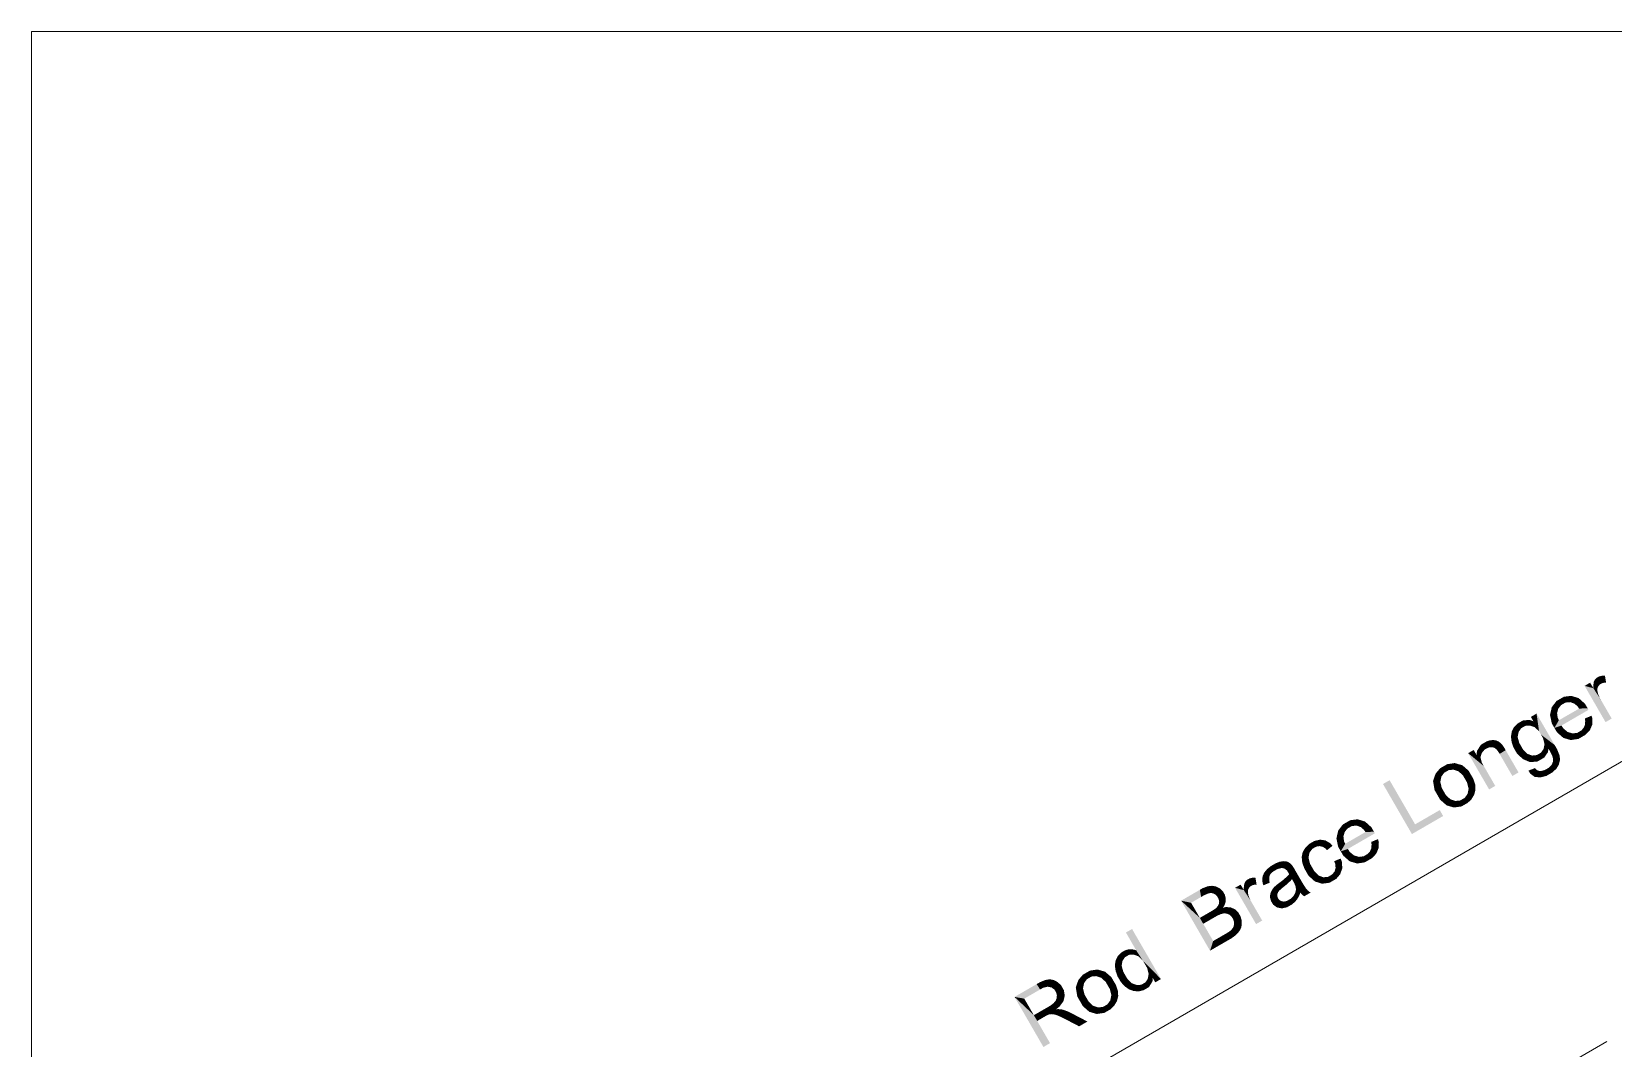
# Model space of a CAD drawing. Header units: millimetres. Extents: x 2 to 579, y 1 to 405.
# Drawn here: x 166.63 to 203.57, y 127.49 to 151.24 of the extents above; entities that cross this region are included whole.
import ezdxf

# ---------------------------------------------------------------- set-up
doc = ezdxf.new("R2010")
doc.units = ezdxf.units.MM
doc.linetypes.add('XKITLINE00', pattern=[0])
doc.layers.add('LinkedObject', color=7, linetype='Continuous', lineweight=0)

# ---------------------------------------------------------------- blocks, each defined once
blk = doc.blocks.new('*A4')
at = {"layer": 'LinkedObject'}
for points in [[(203.099, 135.905), (202.895, 135.959), (203.024, 136.034)], [(202.895, 135.959), (203.099, 135.905), (203.384, 135.112)], [(203.109, 136.051), (203.099, 135.905), (203.098, 135.965)], [(203.121, 136.077), (203.099, 135.905), (203.109, 136.051)], [(203.251, 135.992), (203.099, 135.905), (203.121, 136.077)], [(203.217, 135.954), (203.099, 135.905), (203.251, 135.992)], [(203.207, 135.929), (203.099, 135.905), (203.217, 135.954)], [(203.196, 135.904), (203.099, 135.905), (203.207, 135.929)], [(203.134, 136.103), (203.275, 136.006), (203.121, 136.077)], [(203.121, 136.077), (203.275, 136.006), (203.251, 135.992)], [(203.171, 136.144), (203.275, 136.006), (203.134, 136.103)], [(203.196, 136.159), (203.275, 136.006), (203.171, 136.144)], [(203.319, 136.199), (203.196, 136.159), (203.232, 136.18)], [(203.37, 136.198), (203.196, 136.159), (203.319, 136.199)], [(203.362, 136.036), (203.196, 136.159), (203.37, 136.198)], [(203.196, 136.159), (203.301, 136.021), (203.275, 136.006)], [(203.301, 136.021), (203.196, 136.159), (203.362, 136.036)], [(203.362, 136.036), (203.37, 136.198), (203.397, 136.036)], [(202.325, 135.655), (202.108, 135.372), (202.238, 135.605)], [(202.345, 135.509), (202.108, 135.372), (202.325, 135.655)], [(202.238, 135.605), (202.108, 135.372), (202.129, 135.463)], [(202.582, 135.726), (202.325, 135.655), (202.41, 135.704)], [(202.669, 135.7), (202.325, 135.655), (202.582, 135.726)], [(202.562, 135.579), (202.325, 135.655), (202.669, 135.7)], [(202.325, 135.655), (202.449, 135.569), (202.394, 135.538)], [(202.449, 135.569), (202.325, 135.655), (202.562, 135.579)], [(202.345, 135.509), (202.325, 135.655), (202.394, 135.538)], [(202.562, 135.579), (202.669, 135.7), (202.62, 135.557)], [(202.669, 135.7), (202.658, 135.544), (202.62, 135.557)], [(202.658, 135.544), (202.669, 135.7), (202.731, 135.479)], [(202.904, 135.541), (202.669, 135.7), (202.756, 135.673)], [(202.731, 135.479), (202.669, 135.7), (202.904, 135.541)], [(203.099, 135.905), (203.272, 135.638), (203.528, 135.195)], [(203.272, 135.638), (203.099, 135.905), (203.246, 135.684)], [(203.246, 135.684), (203.099, 135.905), (203.209, 135.775)], [(203.209, 135.775), (203.099, 135.905), (203.199, 135.82)], [(203.199, 135.82), (203.099, 135.905), (203.192, 135.849)], [(203.192, 135.849), (203.099, 135.905), (203.196, 135.904)], [(203.384, 135.112), (203.099, 135.905), (203.528, 135.195)], [(201.772, 135.311), (201.699, 135.131), (201.64, 135.234)], [(201.832, 134.897), (201.699, 135.131), (201.772, 135.311)], [(201.877, 134.819), (201.772, 135.311), (202.195, 134.579)], [(201.832, 134.897), (201.772, 135.311), (201.877, 134.819)], [(202.108, 135.372), (202.128, 135.084), (202.087, 135.282)], [(202.281, 135.428), (202.108, 135.372), (202.345, 135.509)], [(202.266, 135.376), (202.108, 135.372), (202.281, 135.428)], [(202.108, 135.372), (202.266, 135.376), (202.252, 135.323)], [(202.252, 135.323), (202.128, 135.084), (202.108, 135.372)], [(202.266, 135.213), (202.128, 135.084), (202.252, 135.323)], [(202.128, 135.084), (202.266, 135.213), (202.294, 135.156)], [(202.968, 135.43), (202.19, 134.977), (202.965, 135.437)], [(202.294, 135.156), (202.965, 135.437), (202.19, 134.977)], [(202.979, 135.411), (202.19, 134.977), (202.968, 135.43)], [(202.986, 135.398), (202.19, 134.977), (202.979, 135.411)], [(202.354, 135.033), (202.19, 134.977), (202.986, 135.398)], [(202.767, 135.428), (202.965, 135.437), (202.294, 135.156)], [(202.731, 135.479), (202.904, 135.541), (202.767, 135.428)], [(202.965, 135.437), (202.767, 135.428), (202.904, 135.541)], [(203.058, 135.263), (202.909, 135.141), (202.899, 135.196)], [(202.903, 135.049), (203.058, 135.263), (203.072, 135.05)], [(202.909, 135.141), (203.058, 135.263), (202.903, 135.049)], [(203.072, 135.05), (203.058, 135.263), (203.078, 135.188)], [(201.193, 134.889), (201.343, 134.825), (201.175, 134.773)], [(201.175, 134.773), (201.343, 134.825), (201.183, 134.709)], [(201.183, 134.709), (201.343, 134.825), (201.332, 134.767)], [(201.354, 134.883), (201.193, 134.889), (201.219, 134.941)], [(201.343, 134.825), (201.193, 134.889), (201.354, 134.883)], [(201.244, 134.993), (201.413, 134.969), (201.219, 134.941)], [(201.219, 134.941), (201.413, 134.969), (201.354, 134.883)], [(201.326, 135.078), (201.413, 134.969), (201.244, 134.993)], [(201.382, 135.11), (201.413, 134.969), (201.326, 135.078)], [(201.616, 135.164), (201.382, 135.11), (201.457, 135.153)], [(201.699, 135.131), (201.382, 135.11), (201.616, 135.164)], [(201.615, 135.033), (201.382, 135.11), (201.699, 135.131)], [(201.382, 135.11), (201.51, 135.025), (201.461, 134.997)], [(201.51, 135.025), (201.382, 135.11), (201.615, 135.033)], [(201.413, 134.969), (201.382, 135.11), (201.461, 134.997)], [(201.615, 135.033), (201.699, 135.131), (201.672, 135.014)], [(201.672, 135.014), (201.699, 135.131), (201.73, 134.994)], [(201.73, 134.994), (201.699, 135.131), (201.832, 134.897)], [(201.877, 134.819), (202.195, 134.579), (201.924, 134.738)], [(202.294, 135.156), (202.19, 134.977), (202.128, 135.084)], [(202.399, 134.965), (202.19, 134.977), (202.354, 135.033)], [(202.19, 134.977), (202.484, 134.719), (202.25, 134.874)], [(202.399, 134.965), (202.484, 134.719), (202.19, 134.977)], [(202.25, 134.874), (202.484, 134.719), (202.397, 134.745)], [(202.5, 134.881), (202.484, 134.719), (202.399, 134.965)], [(202.484, 134.719), (202.5, 134.881), (202.571, 134.693)], [(202.557, 134.865), (202.571, 134.693), (202.5, 134.881)], [(202.613, 134.848), (202.571, 134.693), (202.557, 134.865)], [(202.613, 134.848), (202.844, 134.775), (202.571, 134.693)], [(202.723, 134.862), (202.844, 134.775), (202.613, 134.848)], [(202.776, 134.893), (202.844, 134.775), (202.723, 134.862)], [(202.816, 134.916), (202.844, 134.775), (202.776, 134.893)], [(202.816, 134.916), (203.045, 134.987), (202.844, 134.775)], [(202.871, 134.976), (203.045, 134.987), (202.816, 134.916)], [(202.844, 134.775), (203.045, 134.987), (202.918, 134.818)], [(202.887, 135.012), (203.072, 135.05), (202.871, 134.976)], [(203.045, 134.987), (202.871, 134.976), (203.072, 135.05)], [(202.903, 135.049), (203.072, 135.05), (202.887, 135.012)], [(202.918, 134.818), (203.045, 134.987), (203.018, 134.923)], [(200.374, 134.342), (200.175, 134.387), (200.305, 134.462)], [(200.563, 134.636), (200.38, 134.439), (200.475, 134.586)], [(200.558, 134.468), (200.38, 134.439), (200.563, 134.636)], [(200.496, 134.394), (200.38, 134.439), (200.558, 134.468)], [(200.558, 134.468), (200.563, 134.636), (200.604, 134.495)], [(200.601, 134.659), (200.689, 134.527), (200.563, 134.636)], [(200.563, 134.636), (200.689, 134.527), (200.632, 134.511)], [(200.604, 134.495), (200.563, 134.636), (200.632, 134.511)], [(200.679, 134.685), (200.689, 134.527), (200.601, 134.659)], [(200.719, 134.69), (200.689, 134.527), (200.679, 134.685)], [(200.689, 134.527), (200.719, 134.69), (200.718, 134.527)], [(200.719, 134.69), (200.747, 134.526), (200.718, 134.527)], [(200.828, 134.686), (200.719, 134.69), (200.759, 134.695)], [(200.856, 134.673), (200.719, 134.69), (200.828, 134.686)], [(200.797, 134.508), (200.719, 134.69), (200.856, 134.673)], [(200.747, 134.526), (200.719, 134.69), (200.797, 134.508)], [(200.856, 134.673), (200.818, 134.491), (200.797, 134.508)], [(200.885, 134.66), (200.818, 134.491), (200.856, 134.673)], [(200.938, 134.62), (200.818, 134.491), (200.885, 134.66)], [(200.818, 134.491), (200.938, 134.62), (200.838, 134.474)], [(200.838, 134.474), (200.938, 134.62), (200.962, 134.593)], [(200.962, 134.593), (200.885, 134.414), (200.838, 134.474)], [(200.978, 134.575), (200.885, 134.414), (200.962, 134.593)], [(201.022, 134.508), (200.885, 134.414), (200.978, 134.575)], [(201.022, 134.508), (200.91, 134.37), (200.885, 134.414)], [(201.051, 134.458), (200.91, 134.37), (201.022, 134.508)], [(200.91, 134.37), (201.051, 134.458), (201.208, 133.854)], [(201.208, 133.854), (201.051, 134.458), (201.352, 133.937)], [(201.332, 134.767), (201.269, 134.46), (201.183, 134.709)], [(201.183, 134.709), (201.269, 134.46), (201.191, 134.646)], [(201.191, 134.646), (201.269, 134.46), (201.234, 134.521)], [(201.366, 134.632), (201.269, 134.46), (201.332, 134.767)], [(201.269, 134.46), (201.366, 134.632), (201.41, 134.556)], [(201.458, 134.473), (201.269, 134.46), (201.41, 134.556)], [(201.458, 134.473), (201.539, 134.213), (201.269, 134.46)], [(201.269, 134.46), (201.539, 134.213), (201.32, 134.372)], [(201.561, 134.37), (201.539, 134.213), (201.458, 134.473)], [(202.052, 134.49), (201.875, 134.399), (201.936, 134.485)], [(202.037, 134.407), (201.875, 134.399), (202.052, 134.49)], [(201.924, 134.738), (202.195, 134.579), (201.959, 134.599)], [(201.948, 134.542), (202.052, 134.49), (201.936, 134.485)], [(201.959, 134.599), (202.052, 134.49), (201.948, 134.542)], [(201.959, 134.599), (202.195, 134.579), (202.052, 134.49)], [(202.195, 134.579), (202.092, 134.42), (202.052, 134.49)], [(202.252, 134.48), (202.092, 134.42), (202.195, 134.579)], [(202.092, 134.42), (202.252, 134.48), (202.14, 134.325)], [(202.14, 134.325), (202.252, 134.48), (202.313, 134.328)], [(202.571, 134.693), (202.844, 134.775), (202.752, 134.721)], [(199.6, 134.08), (199.388, 133.832), (199.521, 134.035)], [(199.615, 133.93), (199.388, 133.832), (199.6, 134.08)], [(199.863, 134.156), (199.6, 134.08), (199.687, 134.13)], [(199.951, 134.13), (199.6, 134.08), (199.863, 134.156)], [(199.834, 134.002), (199.6, 134.08), (199.951, 134.13)], [(199.6, 134.08), (199.722, 133.991), (199.669, 133.961)], [(199.722, 133.991), (199.6, 134.08), (199.834, 134.002)], [(199.615, 133.93), (199.6, 134.08), (199.669, 133.961)], [(199.834, 134.002), (199.951, 134.13), (199.893, 133.982)], [(199.951, 134.13), (199.952, 133.963), (199.893, 133.982)], [(200.186, 133.979), (199.951, 134.13), (200.04, 134.105)], [(200.244, 133.878), (199.951, 134.13), (200.186, 133.979)], [(200.056, 133.864), (199.951, 134.13), (200.244, 133.878)], [(199.952, 133.963), (199.951, 134.13), (200.056, 133.864)], [(200.175, 134.387), (200.541, 134.086), (200.665, 133.54)], [(200.541, 134.086), (200.175, 134.387), (200.494, 134.167)], [(200.463, 134.297), (200.175, 134.387), (200.374, 134.342)], [(200.494, 134.167), (200.175, 134.387), (200.463, 134.297)], [(200.38, 134.439), (200.496, 134.394), (200.374, 134.342)], [(200.374, 134.342), (200.496, 134.394), (200.463, 134.297)], [(200.665, 133.54), (200.541, 134.086), (200.808, 133.623)], [(201.32, 134.372), (201.539, 134.213), (201.455, 134.249)], [(201.539, 134.213), (201.561, 134.37), (201.616, 134.351)], [(201.671, 134.332), (201.539, 134.213), (201.616, 134.351)], [(201.671, 134.332), (201.882, 134.243), (201.539, 134.213)], [(201.539, 134.213), (201.882, 134.243), (201.623, 134.178)], [(201.623, 134.178), (201.882, 134.243), (201.794, 134.193)], [(201.776, 134.342), (201.882, 134.243), (201.671, 134.332)], [(201.882, 134.243), (201.776, 134.342), (201.826, 134.37)], [(201.875, 134.399), (201.882, 134.243), (201.826, 134.37)], [(201.952, 134.284), (201.875, 134.399), (202.037, 134.407)], [(201.882, 134.243), (201.875, 134.399), (201.952, 134.284)], [(202.123, 134.111), (202.265, 134.072), (202.057, 134.047)], [(202.265, 134.072), (202.123, 134.111), (202.138, 134.147)], [(202.154, 134.182), (202.265, 134.072), (202.138, 134.147)], [(202.14, 134.325), (202.313, 134.328), (202.147, 134.3)], [(202.147, 134.3), (202.313, 134.328), (202.158, 134.259)], [(202.317, 134.276), (202.154, 134.182), (202.158, 134.259)], [(202.32, 134.223), (202.154, 134.182), (202.317, 134.276)], [(202.294, 134.121), (202.154, 134.182), (202.32, 134.223)], [(202.265, 134.072), (202.154, 134.182), (202.294, 134.121)], [(202.158, 134.259), (202.313, 134.328), (202.317, 134.276)], [(198.341, 133.756), (198.862, 132.498), (198.187, 133.667)], [(198.937, 132.725), (198.862, 132.498), (198.341, 133.756)], [(199.388, 133.832), (199.459, 133.408), (199.356, 133.738)], [(199.356, 133.738), (199.459, 133.408), (199.391, 133.526)], [(199.521, 134.035), (199.388, 133.832), (199.416, 133.911)], [(199.549, 133.838), (199.388, 133.832), (199.615, 133.93)], [(199.388, 133.832), (199.549, 133.838), (199.537, 133.777)], [(199.525, 133.717), (199.459, 133.408), (199.388, 133.832)], [(199.525, 133.717), (199.388, 133.832), (199.537, 133.777)], [(199.559, 133.575), (199.459, 133.408), (199.525, 133.717)], [(200.056, 133.864), (200.244, 133.878), (200.101, 133.786)], [(200.244, 133.878), (200.15, 133.703), (200.101, 133.786)], [(200.15, 133.703), (200.244, 133.878), (200.186, 133.558)], [(200.186, 133.558), (200.244, 133.878), (200.344, 133.593)], [(200.342, 133.654), (200.244, 133.878), (200.292, 133.797)], [(200.344, 133.593), (200.244, 133.878), (200.342, 133.654)], [(201.759, 134.01), (201.585, 133.98), (201.736, 134.039)], [(201.585, 133.98), (201.759, 134.01), (201.623, 133.911)], [(201.623, 133.911), (201.759, 134.01), (201.728, 133.834)], [(201.728, 133.834), (201.759, 134.01), (201.794, 133.827)], [(201.794, 133.827), (201.759, 134.01), (201.811, 133.977)], [(201.839, 133.974), (201.794, 133.827), (201.811, 133.977)], [(201.877, 133.97), (201.794, 133.827), (201.839, 133.974)], [(201.877, 133.97), (202.078, 133.9), (201.794, 133.827)], [(201.794, 133.827), (202.078, 133.9), (201.86, 133.82)], [(201.86, 133.82), (202.078, 133.9), (202.002, 133.856)], [(201.961, 133.992), (202.078, 133.9), (201.877, 133.97)], [(202.078, 133.9), (201.961, 133.992), (202.008, 134.018)], [(202.057, 134.047), (202.078, 133.9), (202.008, 134.018)], [(202.057, 134.047), (202.265, 134.072), (202.078, 133.9)], [(202.078, 133.9), (202.265, 134.072), (202.141, 133.937)], [(202.141, 133.937), (202.265, 134.072), (202.235, 134.023)], [(199.459, 133.408), (199.559, 133.575), (199.606, 133.493)], [(199.653, 133.412), (199.459, 133.408), (199.606, 133.493)], [(199.653, 133.412), (199.758, 133.143), (199.459, 133.408)], [(199.459, 133.408), (199.758, 133.143), (199.521, 133.301)], [(199.759, 133.311), (199.758, 133.143), (199.653, 133.412)], [(200.096, 133.344), (200.111, 133.195), (200.043, 133.313)], [(200.286, 133.365), (200.096, 133.344), (200.162, 133.436)], [(200.254, 133.312), (200.096, 133.344), (200.286, 133.365)], [(200.167, 133.227), (200.096, 133.344), (200.254, 133.312)], [(200.111, 133.195), (200.096, 133.344), (200.167, 133.227)], [(200.174, 133.497), (200.317, 133.418), (200.162, 133.436)], [(200.162, 133.436), (200.317, 133.418), (200.286, 133.365)], [(200.344, 133.593), (200.174, 133.497), (200.186, 133.558)], [(200.347, 133.532), (200.174, 133.497), (200.344, 133.593)], [(200.317, 133.418), (200.174, 133.497), (200.347, 133.532)], [(199.592, 132.92), (198.937, 132.725), (199.512, 133.058)], [(199.521, 133.301), (199.758, 133.143), (199.671, 133.169)], [(199.758, 133.143), (199.759, 133.311), (199.818, 133.291)], [(199.877, 133.271), (199.758, 133.143), (199.818, 133.291)], [(199.877, 133.271), (200.111, 133.195), (199.758, 133.143)], [(199.758, 133.143), (200.111, 133.195), (199.846, 133.118)], [(199.846, 133.118), (200.111, 133.195), (200.022, 133.144)], [(199.989, 133.282), (200.111, 133.195), (199.877, 133.271)], [(200.111, 133.195), (199.989, 133.282), (200.043, 133.313)], [(197.337, 132.772), (197.12, 132.489), (197.249, 132.721)], [(197.356, 132.626), (197.12, 132.489), (197.337, 132.772)], [(197.249, 132.721), (197.12, 132.489), (197.141, 132.58)], [(197.292, 132.545), (197.12, 132.489), (197.356, 132.626)], [(197.593, 132.843), (197.337, 132.772), (197.421, 132.821)], [(197.681, 132.817), (197.337, 132.772), (197.593, 132.843)], [(197.573, 132.696), (197.337, 132.772), (197.681, 132.817)], [(197.337, 132.772), (197.46, 132.686), (197.406, 132.654)], [(197.46, 132.686), (197.337, 132.772), (197.573, 132.696)], [(197.356, 132.626), (197.337, 132.772), (197.406, 132.654)], [(197.573, 132.696), (197.681, 132.817), (197.631, 132.674)], [(197.681, 132.817), (197.669, 132.66), (197.631, 132.674)], [(197.669, 132.66), (197.681, 132.817), (197.742, 132.596)], [(197.915, 132.658), (197.681, 132.817), (197.768, 132.79)], [(197.742, 132.596), (197.681, 132.817), (197.915, 132.658)], [(197.742, 132.596), (197.915, 132.658), (197.778, 132.545)], [(197.976, 132.553), (197.778, 132.545), (197.915, 132.658)], [(198.862, 132.498), (198.937, 132.725), (199.592, 132.92)], [(196.461, 132.266), (196.535, 132.151), (196.375, 132.182)], [(196.515, 132.297), (196.535, 132.151), (196.461, 132.266)], [(196.717, 132.367), (196.515, 132.297), (196.584, 132.337)], [(196.781, 132.358), (196.515, 132.297), (196.717, 132.367)], [(196.699, 132.217), (196.515, 132.297), (196.781, 132.358)], [(196.515, 132.297), (196.625, 132.203), (196.589, 132.183)], [(196.625, 132.203), (196.515, 132.297), (196.699, 132.217)], [(196.535, 132.151), (196.515, 132.297), (196.589, 132.183)], [(196.699, 132.217), (196.781, 132.358), (196.736, 132.21)], [(196.781, 132.358), (196.774, 132.203), (196.736, 132.21)], [(196.774, 132.203), (196.781, 132.358), (196.847, 132.159)], [(196.959, 132.281), (196.781, 132.358), (196.845, 132.348)], [(197.008, 132.224), (196.781, 132.358), (196.959, 132.281)], [(196.847, 132.159), (196.781, 132.358), (197.008, 132.224)], [(197.12, 132.489), (197.14, 132.201), (197.099, 132.398)], [(197.278, 132.492), (197.12, 132.489), (197.292, 132.545)], [(197.12, 132.489), (197.278, 132.492), (197.263, 132.44)], [(197.263, 132.44), (197.14, 132.201), (197.12, 132.489)], [(197.277, 132.33), (197.14, 132.201), (197.263, 132.44)], [(197.14, 132.201), (197.277, 132.33), (197.306, 132.272)], [(197.306, 132.272), (197.201, 132.094), (197.14, 132.201)], [(197.98, 132.547), (197.201, 132.094), (197.976, 132.553)], [(197.306, 132.272), (197.976, 132.553), (197.201, 132.094)], [(197.99, 132.528), (197.201, 132.094), (197.98, 132.547)], [(197.997, 132.515), (197.201, 132.094), (197.99, 132.528)], [(197.366, 132.15), (197.201, 132.094), (197.997, 132.515)], [(197.778, 132.545), (197.976, 132.553), (197.306, 132.272)], [(198.07, 132.38), (197.92, 132.258), (197.91, 132.313)], [(197.914, 132.166), (198.07, 132.38), (198.083, 132.167)], [(197.92, 132.258), (198.07, 132.38), (197.914, 132.166)], [(198.083, 132.167), (198.07, 132.38), (198.09, 132.305)], [(195.925, 131.862), (195.815, 131.858), (195.856, 131.865)], [(196.312, 132.077), (196.458, 132.003), (196.288, 131.96)], [(196.288, 131.96), (196.458, 132.003), (196.295, 131.895)], [(196.295, 131.895), (196.458, 132.003), (196.447, 131.945)], [(196.447, 131.945), (196.388, 131.629), (196.295, 131.895)], [(196.295, 131.895), (196.388, 131.629), (196.302, 131.831)], [(196.47, 132.062), (196.312, 132.077), (196.344, 132.129)], [(196.458, 132.003), (196.312, 132.077), (196.47, 132.062)], [(196.375, 132.182), (196.535, 132.151), (196.344, 132.129)], [(196.344, 132.129), (196.535, 132.151), (196.47, 132.062)], [(196.484, 131.802), (196.388, 131.629), (196.447, 131.945)], [(196.847, 132.159), (197.008, 132.224), (196.881, 132.122)], [(197.198, 131.927), (197.07, 131.805), (197.046, 131.864)], [(197.07, 131.805), (197.198, 131.927), (197.08, 131.705)], [(197.08, 131.705), (197.198, 131.927), (197.212, 131.63)], [(197.236, 131.699), (197.198, 131.927), (197.229, 131.847)], [(197.212, 131.63), (197.198, 131.927), (197.236, 131.699)], [(197.41, 132.082), (197.201, 132.094), (197.366, 132.15)], [(197.201, 132.094), (197.496, 131.836), (197.261, 131.991)], [(197.41, 132.082), (197.496, 131.836), (197.201, 132.094)], [(197.261, 131.991), (197.496, 131.836), (197.408, 131.862)], [(197.511, 131.998), (197.496, 131.836), (197.41, 132.082)], [(197.496, 131.836), (197.511, 131.998), (197.583, 131.81)], [(197.568, 131.982), (197.583, 131.81), (197.511, 131.998)], [(197.625, 131.965), (197.583, 131.81), (197.568, 131.982)], [(197.625, 131.965), (197.856, 131.892), (197.583, 131.81)], [(197.583, 131.81), (197.856, 131.892), (197.763, 131.838)], [(197.735, 131.979), (197.856, 131.892), (197.625, 131.965)], [(197.788, 132.01), (197.856, 131.892), (197.735, 131.979)], [(197.827, 132.033), (197.856, 131.892), (197.788, 132.01)], [(197.827, 132.033), (198.056, 132.103), (197.856, 131.892)], [(197.882, 132.092), (198.056, 132.103), (197.827, 132.033)], [(197.856, 131.892), (198.056, 132.103), (197.93, 131.934)], [(197.898, 132.129), (198.083, 132.167), (197.882, 132.092)], [(198.056, 132.103), (197.882, 132.092), (198.083, 132.167)], [(197.914, 132.166), (198.083, 132.167), (197.898, 132.129)], [(197.93, 131.934), (198.056, 132.103), (198.03, 132.04)], [(195.543, 131.529), (195.372, 131.483), (195.557, 131.561)], [(195.378, 131.523), (195.557, 131.561), (195.372, 131.483)], [(195.529, 131.498), (195.372, 131.483), (195.543, 131.529)], [(195.529, 131.498), (195.393, 131.301), (195.372, 131.483)], [(195.416, 131.602), (195.557, 131.561), (195.378, 131.523)], [(195.529, 131.415), (195.393, 131.301), (195.529, 131.498)], [(195.449, 131.641), (195.557, 131.561), (195.416, 131.602)], [(195.569, 131.751), (195.449, 131.641), (195.482, 131.68)], [(195.621, 131.622), (195.449, 131.641), (195.569, 131.751)], [(195.557, 131.561), (195.449, 131.641), (195.621, 131.622)], [(195.624, 131.782), (195.726, 131.682), (195.569, 131.751)], [(195.621, 131.622), (195.569, 131.751), (195.672, 131.651)], [(195.672, 131.651), (195.569, 131.751), (195.726, 131.682)], [(195.815, 131.858), (195.624, 131.782), (195.774, 131.852)], [(195.822, 131.705), (195.624, 131.782), (195.815, 131.858)], [(195.774, 131.852), (195.624, 131.782), (195.678, 131.813)], [(195.726, 131.682), (195.624, 131.782), (195.822, 131.705)], [(195.952, 131.852), (195.815, 131.858), (195.925, 131.862)], [(195.822, 131.705), (195.815, 131.858), (195.863, 131.697)], [(195.863, 131.697), (195.815, 131.858), (195.894, 131.69)], [(195.815, 131.858), (195.95, 131.64), (195.894, 131.69)], [(195.952, 131.852), (195.95, 131.64), (195.815, 131.858)], [(195.963, 131.521), (196.061, 131.447), (195.849, 131.422)], [(195.979, 131.842), (195.95, 131.64), (195.952, 131.852)], [(196.029, 131.806), (195.95, 131.64), (195.979, 131.842)], [(196.053, 131.78), (195.95, 131.64), (196.029, 131.806)], [(195.95, 131.64), (196.053, 131.78), (196.067, 131.764)], [(195.95, 131.64), (196.067, 131.764), (195.975, 131.597)], [(195.996, 131.559), (196.061, 131.447), (195.963, 131.521)], [(195.975, 131.597), (196.067, 131.764), (195.977, 131.593)], [(195.977, 131.593), (196.067, 131.764), (195.988, 131.574)], [(195.988, 131.574), (196.067, 131.764), (195.996, 131.559)], [(195.996, 131.559), (196.067, 131.764), (196.061, 131.447)], [(196.109, 131.7), (196.061, 131.447), (196.067, 131.764)], [(196.136, 131.652), (196.061, 131.447), (196.109, 131.7)], [(196.136, 131.652), (196.091, 131.394), (196.061, 131.447)], [(196.247, 131.46), (196.091, 131.394), (196.136, 131.652)], [(196.302, 131.831), (196.388, 131.629), (196.348, 131.698)], [(196.388, 131.629), (196.484, 131.802), (196.533, 131.718)], [(196.582, 131.633), (196.388, 131.629), (196.533, 131.718)], [(196.582, 131.633), (196.682, 131.365), (196.388, 131.629)], [(196.388, 131.629), (196.682, 131.365), (196.449, 131.523)], [(196.449, 131.523), (196.682, 131.365), (196.596, 131.391)], [(196.686, 131.528), (196.682, 131.365), (196.582, 131.633)], [(196.682, 131.365), (196.686, 131.528), (196.741, 131.508)], [(196.796, 131.488), (196.682, 131.365), (196.741, 131.508)], [(196.904, 131.499), (197.026, 131.412), (196.796, 131.488)], [(197.026, 131.412), (196.904, 131.499), (196.956, 131.529)], [(196.998, 131.554), (197.026, 131.412), (196.956, 131.529)], [(196.998, 131.554), (197.212, 131.63), (197.026, 131.412)], [(197.054, 131.62), (197.212, 131.63), (196.998, 131.554)], [(197.026, 131.412), (197.212, 131.63), (197.096, 131.452)], [(197.212, 131.63), (197.054, 131.62), (197.067, 131.662)], [(197.08, 131.705), (197.212, 131.63), (197.067, 131.662)], [(197.096, 131.452), (197.212, 131.63), (197.189, 131.561)], [(193.94, 131.029), (193.472, 130.942), (193.91, 131.196)], [(193.977, 131.234), (194.097, 131.108), (193.91, 131.196)], [(193.91, 131.196), (194.097, 131.108), (194.003, 131.065)], [(193.94, 131.029), (193.91, 131.196), (194.003, 131.065)], [(194.095, 131.279), (194.097, 131.108), (193.977, 131.234)], [(194.158, 131.122), (194.095, 131.279), (194.146, 131.284)], [(194.097, 131.108), (194.095, 131.279), (194.127, 131.115)], [(194.127, 131.115), (194.095, 131.279), (194.158, 131.122)], [(194.197, 131.29), (194.216, 131.115), (194.146, 131.284)], [(194.146, 131.284), (194.216, 131.115), (194.158, 131.122)], [(194.292, 131.272), (194.216, 131.115), (194.197, 131.29)], [(194.336, 131.248), (194.216, 131.115), (194.292, 131.272)], [(194.216, 131.115), (194.336, 131.248), (194.242, 131.101)], [(194.336, 131.248), (194.269, 131.087), (194.242, 131.101)], [(194.269, 131.087), (194.336, 131.248), (194.313, 131.044)], [(194.313, 131.044), (194.336, 131.248), (194.471, 131.121)], [(194.448, 131.161), (194.336, 131.248), (194.38, 131.225)], [(194.471, 131.121), (194.336, 131.248), (194.448, 131.161)], [(194.937, 131.188), (194.733, 131.242), (194.863, 131.317)], [(194.733, 131.242), (194.937, 131.188), (195.223, 130.395)], [(194.947, 131.333), (194.937, 131.188), (194.936, 131.248)], [(194.959, 131.36), (194.937, 131.188), (194.947, 131.333)], [(195.089, 131.275), (194.937, 131.188), (194.959, 131.36)], [(195.055, 131.237), (194.937, 131.188), (195.089, 131.275)], [(195.045, 131.212), (194.937, 131.188), (195.055, 131.237)], [(195.034, 131.187), (194.937, 131.188), (195.045, 131.212)], [(194.937, 131.188), (195.11, 130.921), (195.366, 130.478)], [(195.11, 130.921), (194.937, 131.188), (195.084, 130.967)], [(195.084, 130.967), (194.937, 131.188), (195.047, 131.057)], [(195.047, 131.057), (194.937, 131.188), (195.037, 131.102)], [(195.037, 131.102), (194.937, 131.188), (195.031, 131.132)], [(195.031, 131.132), (194.937, 131.188), (195.034, 131.187)], [(195.223, 130.395), (194.937, 131.188), (195.366, 130.478)], [(194.972, 131.386), (195.113, 131.289), (194.959, 131.36)], [(194.959, 131.36), (195.113, 131.289), (195.089, 131.275)], [(195.009, 131.427), (195.113, 131.289), (194.972, 131.386)], [(195.034, 131.441), (195.113, 131.289), (195.009, 131.427)], [(195.157, 131.482), (195.034, 131.441), (195.071, 131.462)], [(195.208, 131.48), (195.034, 131.441), (195.157, 131.482)], [(195.2, 131.319), (195.034, 131.441), (195.208, 131.48)], [(195.034, 131.441), (195.139, 131.304), (195.113, 131.289)], [(195.139, 131.304), (195.034, 131.441), (195.2, 131.319)], [(195.2, 131.319), (195.208, 131.48), (195.235, 131.319)], [(195.372, 131.483), (195.393, 131.301), (195.366, 131.442)], [(195.366, 131.442), (195.393, 131.301), (195.376, 131.351)], [(195.393, 131.301), (195.529, 131.415), (195.544, 131.363)], [(195.564, 131.131), (195.72, 131.077), (195.551, 131.069)], [(195.721, 131.098), (195.564, 131.131), (195.578, 131.16)], [(195.72, 131.077), (195.564, 131.131), (195.721, 131.098)], [(195.592, 131.189), (195.736, 131.138), (195.578, 131.16)], [(195.578, 131.16), (195.736, 131.138), (195.721, 131.098)], [(195.63, 131.242), (195.736, 131.138), (195.592, 131.189)], [(195.654, 131.267), (195.736, 131.138), (195.63, 131.242)], [(195.672, 131.284), (195.764, 131.175), (195.654, 131.267)], [(195.736, 131.138), (195.654, 131.267), (195.75, 131.156)], [(195.75, 131.156), (195.654, 131.267), (195.764, 131.175)], [(195.729, 131.332), (195.818, 131.225), (195.672, 131.284)], [(195.672, 131.284), (195.818, 131.225), (195.764, 131.175)], [(195.769, 131.362), (195.858, 131.257), (195.729, 131.332)], [(195.729, 131.332), (195.858, 131.257), (195.818, 131.225)], [(195.849, 131.422), (195.93, 131.314), (195.769, 131.362)], [(195.769, 131.362), (195.93, 131.314), (195.858, 131.257)], [(195.849, 131.422), (196.061, 131.447), (195.93, 131.314)], [(195.93, 131.314), (196.061, 131.447), (196.032, 131.409)], [(196.247, 131.46), (196.118, 131.346), (196.091, 131.394)], [(196.259, 131.132), (196.092, 131.046), (196.114, 131.083)], [(196.238, 131.076), (196.092, 131.046), (196.259, 131.132)], [(196.383, 131.236), (196.259, 131.132), (196.114, 131.083)], [(196.135, 131.12), (196.383, 131.236), (196.114, 131.083)], [(196.118, 131.346), (196.247, 131.46), (196.148, 131.268)], [(196.135, 131.12), (196.305, 131.36), (196.383, 131.236)], [(196.154, 131.197), (196.305, 131.36), (196.135, 131.12)], [(196.148, 131.268), (196.247, 131.46), (196.305, 131.36)], [(196.305, 131.36), (196.151, 131.237), (196.148, 131.268)], [(196.151, 131.237), (196.305, 131.36), (196.154, 131.197)], [(196.259, 131.132), (196.383, 131.236), (196.279, 131.105)], [(196.279, 131.105), (196.383, 131.236), (196.402, 131.213)], [(196.402, 131.213), (196.324, 131.061), (196.279, 131.105)], [(196.422, 131.189), (196.324, 131.061), (196.402, 131.213)], [(196.422, 131.189), (196.348, 131.045), (196.324, 131.061)], [(196.47, 131.148), (196.348, 131.045), (196.422, 131.189)], [(196.348, 131.045), (196.47, 131.148), (196.498, 131.132)], [(196.796, 131.488), (197.026, 131.412), (196.682, 131.365)], [(196.682, 131.365), (197.026, 131.412), (196.767, 131.338)], [(196.767, 131.338), (197.026, 131.412), (196.94, 131.362)], [(193.706, 130.893), (193.472, 130.942), (193.94, 131.029)], [(193.472, 130.942), (193.989, 130.402), (194.147, 129.773)], [(193.91, 130.54), (193.989, 130.402), (193.472, 130.942)], [(193.472, 130.942), (193.706, 130.893), (193.91, 130.54)], [(194.215, 130.717), (194.451, 130.778), (194.316, 130.591)], [(194.285, 130.766), (194.451, 130.778), (194.215, 130.717)], [(194.303, 130.786), (194.48, 130.822), (194.285, 130.766)], [(194.451, 130.778), (194.285, 130.766), (194.48, 130.822)], [(194.327, 130.812), (194.48, 130.822), (194.303, 130.786)], [(194.471, 131.121), (194.329, 131.015), (194.313, 131.044)], [(194.316, 130.591), (194.451, 130.778), (194.408, 130.631)], [(194.327, 130.812), (194.512, 130.956), (194.48, 130.822)], [(194.355, 130.866), (194.512, 130.956), (194.327, 130.812)], [(194.329, 131.015), (194.471, 131.121), (194.347, 130.984)], [(194.347, 130.984), (194.471, 131.121), (194.362, 130.924)], [(194.358, 130.895), (194.512, 130.956), (194.355, 130.866)], [(194.512, 130.956), (194.358, 130.895), (194.362, 130.924)], [(194.362, 130.924), (194.471, 131.121), (194.512, 130.956)], [(194.451, 130.778), (194.478, 130.646), (194.408, 130.631)], [(194.625, 130.787), (194.451, 130.778), (194.513, 130.793)], [(194.545, 130.639), (194.451, 130.778), (194.625, 130.787)], [(194.478, 130.646), (194.451, 130.778), (194.545, 130.639)], [(194.513, 131.001), (194.471, 131.121), (194.493, 131.083)], [(194.512, 130.956), (194.471, 131.121), (194.513, 131.001)], [(194.48, 130.822), (194.512, 130.956), (194.511, 130.911)], [(194.545, 130.639), (194.625, 130.787), (194.575, 130.625)], [(194.575, 130.625), (194.625, 130.787), (194.606, 130.61)], [(194.606, 130.61), (194.625, 130.787), (194.675, 130.766)], [(194.675, 130.766), (194.656, 130.563), (194.606, 130.61)], [(194.725, 130.745), (194.656, 130.563), (194.675, 130.766)], [(195.551, 131.069), (195.72, 131.077), (195.552, 131.035)], [(195.552, 131.035), (195.72, 131.077), (195.719, 131.056)], [(195.719, 131.056), (195.589, 130.905), (195.552, 131.035)], [(195.552, 131.035), (195.589, 130.905), (195.552, 131.001)], [(195.552, 131.001), (195.589, 130.905), (195.571, 130.936)], [(195.729, 131.016), (195.589, 130.905), (195.719, 131.056)], [(195.589, 130.905), (195.729, 131.016), (195.74, 130.997)], [(195.756, 130.968), (195.589, 130.905), (195.74, 130.997)], [(195.589, 130.905), (195.756, 130.968), (195.62, 130.852)], [(195.62, 130.852), (195.756, 130.968), (195.707, 130.786)], [(195.707, 130.786), (195.756, 130.968), (195.764, 130.774)], [(195.764, 130.774), (195.756, 130.968), (195.806, 130.933)], [(195.806, 130.933), (195.822, 130.761), (195.764, 130.774)], [(195.838, 130.927), (195.822, 130.761), (195.806, 130.933)], [(195.871, 130.92), (195.822, 130.761), (195.838, 130.927)], [(195.822, 130.761), (195.871, 130.92), (195.948, 130.789)], [(196.018, 130.829), (195.871, 130.92), (195.946, 130.937)], [(195.948, 130.789), (195.871, 130.92), (196.018, 130.829)], [(195.987, 130.962), (196.06, 130.854), (195.946, 130.937)], [(195.946, 130.937), (196.06, 130.854), (196.018, 130.829)], [(196.029, 130.985), (196.06, 130.854), (195.987, 130.962)], [(196.16, 130.949), (196.029, 130.985), (196.092, 131.046)], [(196.131, 130.913), (196.029, 130.985), (196.16, 130.949)], [(196.06, 130.854), (196.029, 130.985), (196.131, 130.913)], [(196.189, 130.984), (196.092, 131.046), (196.238, 131.076)], [(196.16, 130.949), (196.092, 131.046), (196.189, 130.984)], [(194.26, 130.559), (193.91, 130.54), (194.163, 130.687)], [(193.989, 130.402), (193.91, 130.54), (194.26, 130.559)], [(194.147, 129.773), (193.989, 130.402), (194.222, 130)], [(194.316, 130.591), (194.163, 130.687), (194.215, 130.717)], [(194.26, 130.559), (194.163, 130.687), (194.316, 130.591)], [(194.804, 130.673), (194.656, 130.563), (194.725, 130.745)], [(194.834, 130.622), (194.656, 130.563), (194.804, 130.673)], [(194.656, 130.563), (194.834, 130.622), (194.675, 130.53)], [(194.834, 130.622), (194.691, 130.502), (194.675, 130.53)], [(194.691, 130.502), (194.834, 130.622), (194.708, 130.446)], [(194.709, 130.39), (194.879, 130.325), (194.699, 130.341)], [(194.708, 130.446), (194.834, 130.622), (194.887, 130.449)], [(194.887, 130.449), (194.709, 130.39), (194.708, 130.446)], [(194.89, 130.404), (194.709, 130.39), (194.887, 130.449)], [(194.879, 130.325), (194.709, 130.39), (194.89, 130.404)], [(194.884, 130.495), (194.834, 130.622), (194.858, 130.581)], [(194.887, 130.449), (194.834, 130.622), (194.884, 130.495)], [(192.327, 130.281), (192.426, 129.778), (192.184, 130.198)], [(192.327, 130.281), (192.584, 129.534), (192.426, 129.778)], [(192.584, 129.534), (192.327, 130.281), (193.003, 129.112)], [(194.222, 130), (194.593, 130.031), (194.147, 129.773)], [(194.514, 130.169), (194.593, 130.031), (194.222, 130)], [(194.551, 130.191), (194.649, 130.063), (194.514, 130.169)], [(194.514, 130.169), (194.649, 130.063), (194.593, 130.031)], [(194.602, 130.224), (194.737, 130.127), (194.551, 130.191)], [(194.551, 130.191), (194.737, 130.127), (194.649, 130.063)], [(194.616, 130.236), (194.737, 130.127), (194.602, 130.224)], [(194.77, 130.159), (194.616, 130.236), (194.64, 130.256)], [(194.737, 130.127), (194.616, 130.236), (194.77, 130.159)], [(194.675, 130.298), (194.85, 130.257), (194.64, 130.256)], [(194.64, 130.256), (194.85, 130.257), (194.77, 130.159)], [(194.865, 130.291), (194.675, 130.298), (194.699, 130.341)], [(194.85, 130.257), (194.675, 130.298), (194.865, 130.291)], [(194.699, 130.341), (194.879, 130.325), (194.865, 130.291)], [(194.77, 130.159), (194.85, 130.257), (194.803, 130.191)], [(191.995, 129.648), (192.161, 129.621), (191.969, 129.596)], [(192.073, 129.73), (192.161, 129.621), (191.995, 129.648)], [(192.126, 129.76), (192.161, 129.621), (192.073, 129.73)], [(192.164, 129.782), (192.257, 129.677), (192.126, 129.76)], [(192.126, 129.76), (192.257, 129.677), (192.208, 129.649)], [(192.161, 129.621), (192.126, 129.76), (192.208, 129.649)], [(192.241, 129.805), (192.257, 129.677), (192.164, 129.782)], [(192.28, 129.806), (192.257, 129.677), (192.241, 129.805)], [(192.28, 129.806), (192.363, 129.684), (192.257, 129.677)], [(192.32, 129.807), (192.363, 129.684), (192.28, 129.806)], [(192.392, 129.793), (192.363, 129.684), (192.32, 129.807)], [(192.426, 129.778), (192.363, 129.684), (192.392, 129.793)], [(192.363, 129.684), (192.426, 129.778), (192.42, 129.663)], [(192.42, 129.663), (192.426, 129.778), (192.477, 129.642)], [(192.426, 129.778), (192.584, 129.534), (192.477, 129.642)], [(191.52, 129.334), (191.257, 129.258), (191.344, 129.309)], [(191.608, 129.309), (191.257, 129.258), (191.52, 129.334)], [(191.491, 129.18), (191.257, 129.258), (191.608, 129.309)], [(191.491, 129.18), (191.608, 129.309), (191.55, 129.16)], [(191.608, 129.309), (191.609, 129.141), (191.55, 129.16)], [(191.843, 129.157), (191.608, 129.309), (191.696, 129.283)], [(191.901, 129.056), (191.608, 129.309), (191.843, 129.157)], [(191.713, 129.042), (191.608, 129.309), (191.901, 129.056)], [(191.609, 129.141), (191.608, 129.309), (191.713, 129.042)], [(191.943, 129.544), (192.094, 129.479), (191.925, 129.429)], [(191.925, 129.429), (192.094, 129.479), (191.934, 129.365)], [(191.934, 129.365), (192.094, 129.479), (192.084, 129.421)], [(192.084, 129.421), (192.025, 129.111), (191.934, 129.365)], [(191.934, 129.365), (192.025, 129.111), (191.943, 129.301)], [(192.103, 129.536), (191.943, 129.544), (191.969, 129.596)], [(192.094, 129.479), (191.943, 129.544), (192.103, 129.536)], [(191.943, 129.301), (192.025, 129.111), (191.988, 129.174)], [(191.969, 129.596), (192.161, 129.621), (192.103, 129.536)], [(192.123, 129.28), (192.025, 129.111), (192.084, 129.421)], [(192.025, 129.111), (192.123, 129.28), (192.172, 129.195)], [(192.584, 129.534), (193.003, 129.112), (192.635, 129.447)], [(192.635, 129.447), (193.003, 129.112), (192.68, 129.368)], [(192.68, 129.368), (193.003, 129.112), (192.715, 129.232)], [(190.18, 128.868), (189.582, 128.694), (190.099, 128.993)], [(190.354, 129.098), (190.099, 128.993), (190.305, 129.091)], [(190.355, 128.934), (190.099, 128.993), (190.354, 129.098)], [(190.305, 129.091), (190.099, 128.993), (190.177, 129.038)], [(190.099, 128.993), (190.245, 128.905), (190.18, 128.868)], [(190.245, 128.905), (190.099, 128.993), (190.355, 128.934)], [(190.404, 129.106), (190.401, 128.924), (190.354, 129.098)], [(190.354, 129.098), (190.401, 128.924), (190.355, 128.934)], [(190.401, 128.924), (190.404, 129.106), (190.446, 128.915)], [(190.549, 129.062), (190.404, 129.106), (190.501, 129.088)], [(190.446, 128.915), (190.404, 129.106), (190.549, 129.062)], [(190.549, 129.062), (190.516, 128.864), (190.446, 128.915)], [(190.596, 129.036), (190.516, 128.864), (190.549, 129.062)], [(190.671, 128.962), (190.516, 128.864), (190.596, 129.036)], [(190.699, 128.914), (190.516, 128.864), (190.671, 128.962)], [(190.516, 128.864), (190.699, 128.914), (190.54, 128.823)], [(190.699, 128.914), (190.556, 128.794), (190.54, 128.823)], [(190.556, 128.794), (190.699, 128.914), (190.571, 128.733)], [(190.571, 128.733), (190.699, 128.914), (190.74, 128.658)], [(190.755, 128.724), (190.699, 128.914), (190.735, 128.852)], [(190.74, 128.658), (190.699, 128.914), (190.755, 128.724)], [(191.045, 129.01), (191.116, 128.586), (191.013, 128.916)], [(191.013, 128.916), (191.116, 128.586), (191.048, 128.704)], [(191.257, 129.258), (191.045, 129.01), (191.178, 129.213)], [(191.272, 129.108), (191.045, 129.01), (191.257, 129.258)], [(191.178, 129.213), (191.045, 129.01), (191.073, 129.089)], [(191.206, 129.016), (191.045, 129.01), (191.272, 129.108)], [(191.045, 129.01), (191.206, 129.016), (191.194, 128.955)], [(191.182, 128.895), (191.116, 128.586), (191.045, 129.01)], [(191.182, 128.895), (191.045, 129.01), (191.194, 128.955)], [(191.257, 129.258), (191.379, 129.17), (191.326, 129.139)], [(191.379, 129.17), (191.257, 129.258), (191.491, 129.18)], [(191.272, 129.108), (191.257, 129.258), (191.326, 129.139)], [(191.713, 129.042), (191.901, 129.056), (191.758, 128.964)], [(191.901, 129.056), (191.807, 128.881), (191.758, 128.964)], [(191.807, 128.881), (191.901, 129.056), (191.843, 128.736)], [(191.843, 128.736), (191.901, 129.056), (192.001, 128.771)], [(191.998, 128.832), (191.901, 129.056), (191.949, 128.975)], [(192.001, 128.771), (191.901, 129.056), (191.998, 128.832)], [(192.219, 129.114), (192.025, 129.111), (192.172, 129.195)], [(192.025, 129.111), (192.219, 129.114), (192.062, 129.046)], [(192.062, 129.046), (192.219, 129.114), (192.152, 128.944)], [(192.152, 128.944), (192.219, 129.114), (192.204, 128.908)], [(192.204, 128.908), (192.219, 129.114), (192.323, 129.013)], [(192.323, 129.013), (192.367, 128.831), (192.204, 128.908)], [(192.381, 128.992), (192.367, 128.831), (192.323, 129.013)], [(192.367, 128.831), (192.381, 128.992), (192.426, 128.828)], [(192.426, 128.828), (192.381, 128.992), (192.438, 128.972)], [(192.438, 128.972), (192.644, 128.879), (192.426, 128.828)], [(192.542, 128.978), (192.644, 128.879), (192.438, 128.972)], [(192.644, 128.879), (192.542, 128.978), (192.589, 129.005)], [(192.636, 129.032), (192.644, 128.879), (192.589, 129.005)], [(192.636, 129.032), (192.808, 129.142), (192.644, 128.879)], [(192.694, 129.117), (192.808, 129.142), (192.636, 129.032)], [(192.644, 128.879), (192.808, 129.142), (192.722, 128.925)], [(192.808, 129.142), (192.694, 129.117), (192.704, 129.174)], [(192.715, 129.232), (192.808, 129.142), (192.704, 129.174)], [(192.715, 129.232), (193.003, 129.112), (192.808, 129.142)], [(192.722, 128.925), (192.808, 129.142), (192.804, 129.056)], [(192.808, 129.142), (193.003, 129.112), (192.87, 129.035)], [(189.81, 128.654), (189.582, 128.694), (190.18, 128.868)], [(190.034, 128.268), (190.257, 127.525), (189.582, 128.694)], [(189.582, 128.694), (189.81, 128.654), (190.034, 128.268)], [(190.495, 128.549), (190.554, 128.406), (190.419, 128.49)], [(190.519, 128.577), (190.74, 128.658), (190.495, 128.549)], [(190.724, 128.592), (190.495, 128.549), (190.74, 128.658)], [(190.631, 128.466), (190.495, 128.549), (190.724, 128.592)], [(190.554, 128.406), (190.495, 128.549), (190.631, 128.466)], [(190.542, 128.605), (190.74, 128.658), (190.519, 128.577)], [(190.74, 128.658), (190.542, 128.605), (190.568, 128.667)], [(190.569, 128.7), (190.74, 128.658), (190.568, 128.667)], [(190.571, 128.733), (190.74, 128.658), (190.569, 128.7)], [(191.216, 128.753), (191.116, 128.586), (191.182, 128.895)], [(191.116, 128.586), (191.216, 128.753), (191.263, 128.671)], [(191.31, 128.59), (191.116, 128.586), (191.263, 128.671)], [(191.31, 128.59), (191.415, 128.321), (191.116, 128.586)], [(191.116, 128.586), (191.415, 128.321), (191.178, 128.479)], [(191.416, 128.489), (191.415, 128.321), (191.31, 128.59)], [(191.943, 128.543), (191.753, 128.522), (191.819, 128.614)], [(191.911, 128.49), (191.753, 128.522), (191.943, 128.543)], [(191.831, 128.675), (191.974, 128.596), (191.819, 128.614)], [(191.819, 128.614), (191.974, 128.596), (191.943, 128.543)], [(192.001, 128.771), (191.831, 128.675), (191.843, 128.736)], [(192.004, 128.71), (191.831, 128.675), (192.001, 128.771)], [(191.974, 128.596), (191.831, 128.675), (192.004, 128.71)], [(192.204, 128.908), (192.367, 128.831), (192.256, 128.871)], [(192.426, 128.828), (192.644, 128.879), (192.484, 128.824)], [(192.484, 128.824), (192.644, 128.879), (192.593, 128.85)], [(190.291, 128.237), (190.034, 128.268), (190.366, 128.459)], [(190.034, 128.268), (190.112, 128.133), (190.257, 127.525)], [(190.112, 128.133), (190.034, 128.268), (190.291, 128.237)], [(190.291, 128.237), (190.366, 128.459), (190.321, 128.254)], [(190.321, 128.254), (190.366, 128.459), (190.365, 128.276)], [(190.365, 128.276), (190.366, 128.459), (190.38, 128.281)], [(190.445, 128.292), (190.366, 128.459), (190.419, 128.49)], [(190.38, 128.281), (190.366, 128.459), (190.4, 128.287)], [(190.4, 128.287), (190.366, 128.459), (190.445, 128.292)], [(190.445, 128.292), (190.419, 128.49), (190.468, 128.29)], [(190.419, 128.49), (190.554, 128.406), (190.468, 128.29)], [(190.468, 128.29), (190.554, 128.406), (190.492, 128.289)], [(190.554, 128.406), (190.554, 128.273), (190.492, 128.289)], [(190.593, 128.409), (190.554, 128.273), (190.554, 128.406)], [(190.554, 128.273), (190.593, 128.409), (190.592, 128.258)], [(190.592, 128.258), (190.593, 128.409), (190.63, 128.242)], [(190.681, 128.402), (190.593, 128.409), (190.657, 128.407)], [(190.63, 128.242), (190.593, 128.409), (190.681, 128.402)], [(190.681, 128.402), (190.732, 128.194), (190.63, 128.242)], [(190.733, 128.39), (190.732, 128.194), (190.681, 128.402)], [(190.842, 128.349), (190.732, 128.194), (190.733, 128.39)], [(190.732, 128.194), (190.842, 128.349), (190.796, 128.161)], [(190.796, 128.161), (190.842, 128.349), (190.899, 128.32)], [(190.796, 128.161), (190.899, 128.32), (191.091, 128.007)], [(191.091, 128.007), (190.899, 128.32), (191.285, 128.119)], [(191.178, 128.479), (191.415, 128.321), (191.328, 128.347)], [(191.415, 128.321), (191.416, 128.489), (191.475, 128.469)], [(191.534, 128.449), (191.415, 128.321), (191.475, 128.469)], [(191.534, 128.449), (191.768, 128.373), (191.415, 128.321)], [(191.415, 128.321), (191.768, 128.373), (191.503, 128.296)], [(191.503, 128.296), (191.768, 128.373), (191.679, 128.322)], [(191.646, 128.46), (191.768, 128.373), (191.534, 128.449)], [(191.768, 128.373), (191.646, 128.46), (191.7, 128.491)], [(191.753, 128.522), (191.768, 128.373), (191.7, 128.491)], [(191.824, 128.405), (191.753, 128.522), (191.911, 128.49)], [(191.768, 128.373), (191.753, 128.522), (191.824, 128.405)], [(190.257, 127.525), (190.112, 128.133), (190.412, 127.614)]]:
    blk.add_hatch(color=7, dxfattribs=at).paths.add_polyline_path(points, flags=17)
at = {"layer": 'LinkedObject', "color": 2, "linetype": 'XKITLINE00', "lineweight": 0}
for p, q in [((166.63, 79.748), (166.63, 151.24)), ((166.63, 151.24), (250.782, 151.24))]:
    blk.add_line(p, q, dxfattribs=at)
at = {"layer": 'LinkedObject', "color": 6, "linetype": 'XKITLINE00', "lineweight": 0}
for p, q in [((182.496, 121.903), (223.889, 145.826)), ((194.257, 122.359), (203.417, 127.653))]:
    blk.add_line(p, q, dxfattribs=at)

msp = doc.modelspace()

# ---------------------------------------------------------------- block references
at = {"lineweight": 0}
msp.add_blockref('*A4', (0, 0), dxfattribs=at)

doc.saveas('drawing.dxf')
